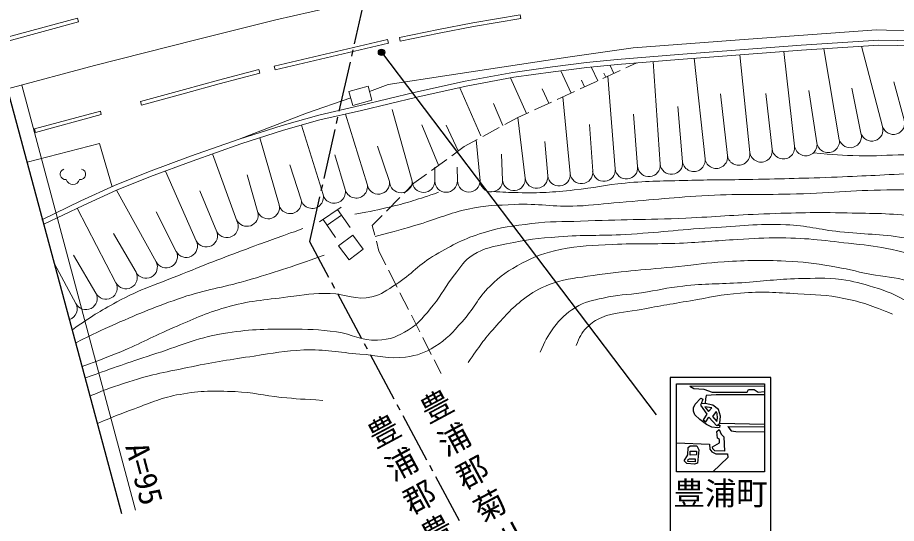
# Model space of a CAD drawing. Units: millimetres, scale not verified. Extents: x 40000 to 680000, y 20000 to 380000.
# Drawn here: x 77179 to 147150, y 242308 to 282556 of the extents above; entities that cross this region are included whole.
import ezdxf
from ezdxf.enums import TextEntityAlignment as Align

# ---------------------------------------------------------------- set-up
doc = ezdxf.new("R2010")
doc.units = ezdxf.units.MM
doc.header["$LTSCALE"] = 1000
doc.header["$PDMODE"] = 32
doc.header["$PDSIZE"] = 500
doc.linetypes.add('CHAIN', pattern=[18.5, 12, -1.5, 3.5, -1.5])
for name, color, linetype, lineweight in [('M-BMK', 2, 'CHAIN', 13), ('M-BMK-HTXT', 7, 'Continuous', 13), ('M-BMK-OTRS', 5, 'Continuous', 25), ('M-BMK-ROW', 30, 'Continuous', 25), ('M-STR-HTXT', 7, 'Continuous', 13), ('M-STR-STRC', 7, 'Continuous', 25), ('M-WORK', 1, 'Continuous', 13)]:
    doc.layers.add(name, color=color, linetype=linetype, lineweight=lineweight)
doc.styles.add('@ＭＳ ゴシック', font='')
doc.styles.add('ＭＳ ゴシック', font='')
doc.styles.get('@ＭＳ ゴシック').set_extended_font_data('@MS Gothic')
doc.styles.get('ＭＳ ゴシック').set_extended_font_data('MS Gothic')

msp = doc.modelspace()

# ---------------------------------------------------------------- linework, layer by layer
at = {"layer": 'M-BMK'}
for p, q in [((97738, 282385), (104784, 284000)), ((91370, 280787), (97738, 282385)), ((83298, 278735), (91370, 280787)), ((76373, 276874), (83298, 278735))]:
    msp.add_line(p, q, dxfattribs=at)
at = {"layer": 'M-BMK-OTRS'}
msp.add_line((85489, 243082), (76373, 276874), dxfattribs=at)
at = {"layer": 'M-BMK-ROW'}
for p, q in [((104784, 284000), (103985, 280472)), ((103874, 279984), (103764, 279497)), ((103653, 279009), (102769, 275108)), ((102659, 274620), (102548, 274133)), ((102438, 273645), (101554, 269744)), ((101444, 269256), (101333, 268769)), ((101223, 268281), (100423, 264752)), ((100423, 264752), (101945, 261915)), ((102182, 261474), (102418, 261034)), ((102655, 260593), (104545, 257068)), ((104782, 256628), (105018, 256187)), ((105255, 255747), (107146, 252222)), ((107382, 251781), (107618, 251341)), ((107855, 250900), (109746, 247375)), ((109982, 246935), (110218, 246494)), ((110455, 246053), (112346, 242529))]:
    msp.add_line(p, q, dxfattribs=at)
at = {"layer": 'M-STR-HTXT'}
msp.add_line((77527, 277184), (86558, 243369), dxfattribs=at)
at = {"layer": 'M-STR-STRC'}
for p, q in [((106156, 279797), (128009, 250943)), ((137144, 253921), (129144, 253921)), ((129144, 253921), (129144, 238921)), ((129644, 246421), (129644, 253421)), ((129644, 253421), (136644, 253421)), ((136644, 253421), (136644, 246421)), ((137144, 238921), (137144, 253921)), ((130715, 253225), (136644, 253243)), ((130715, 253225), (131017, 253030)), ((131017, 253030), (131816, 252994)), ((131816, 252994), (132491, 252763)), ((132491, 252763), (135262, 252746)), ((135262, 252746), (135368, 252959)), ((135368, 252959), (135830, 252959)), ((135830, 252959), (136132, 252746)), ((136132, 252746), (136644, 252799)), ((131133, 251804), (131591, 252278)), ((131591, 252278), (131741, 252183)), ((131741, 252183), (131609, 251822)), ((131940, 252231), (131917, 251846)), ((132011, 252497), (131940, 252231)), ((132811, 252533), (132011, 252497)), ((136644, 252550), (132811, 252533)), ((130999, 251497), (131133, 251804)), ((130999, 251236), (130999, 251497)), ((131110, 250944), (130999, 251236)), ((131609, 251822), (131538, 251716)), ((131538, 251716), (132047, 250993)), ((131917, 251846), (131609, 251822)), ((131905, 251597), (132177, 251206)), ((132450, 251502), (131905, 251597)), ((132532, 251704), (131917, 251846)), ((132177, 251206), (132450, 251502)), ((132793, 251206), (132509, 250828)), ((132994, 251360), (132532, 251704)), ((132876, 251041), (132793, 251206)), ((133136, 250851), (132994, 251360)), ((131488, 250589), (131110, 250944)), ((132025, 250170), (131488, 250589)), ((132047, 250993), (131763, 250543)), ((131763, 250543), (131976, 250389)), ((131976, 250389), (132225, 250768)), ((132225, 250768), (132864, 250082)), ((132509, 250828), (132864, 250413)), ((132864, 250413), (132899, 250674)), ((132899, 250674), (132876, 251041)), ((133101, 250283), (133136, 250851)), ((132459, 249957), (132025, 250170)), ((132894, 249918), (132459, 249957)), ((132864, 250082), (133101, 250283)), ((133059, 249949), (132894, 249918)), ((132930, 250138), (133099, 250115)), ((133099, 250115), (133059, 249949)), ((133101, 250283), (136644, 250206)), ((133734, 250011), (136644, 249993)), ((133734, 250011), (134001, 249673)), ((132845, 249631), (133043, 249773)), ((132916, 249094), (132845, 249631)), ((133043, 249773), (133208, 249410)), ((133208, 249410), (133421, 249204)), ((133421, 249204), (133469, 248060)), ((134001, 249673), (134374, 249620)), ((134374, 249620), (136644, 249602)), ((129644, 248712), (132274, 248606)), ((130564, 248352), (130730, 248486)), ((130730, 248486), (131266, 248470)), ((131266, 248470), (131424, 248170)), ((132274, 248606), (132301, 248206)), ((132514, 248399), (133066, 248731)), ((132537, 248241), (132514, 248399)), ((133074, 248983), (132916, 249094)), ((133066, 248731), (133074, 248983)), ((130248, 247278), (130548, 247768)), ((130548, 247768), (130564, 248352)), ((130738, 247728), (130730, 248068)), ((130730, 248068), (131227, 248052)), ((131227, 247752), (130738, 247728)), ((131227, 248052), (131227, 247752)), ((131424, 248170), (131314, 247113)), ((132301, 248206), (132460, 247993)), ((132460, 247993), (132762, 247851)), ((132687, 248091), (132537, 248241)), ((133469, 248060), (132687, 248091)), ((132762, 247851), (133704, 247851)), ((133704, 247851), (133721, 247549)), ((130453, 247065), (130248, 247278)), ((131069, 247026), (130453, 247065)), ((130556, 247223), (130564, 247389)), ((131124, 247207), (130556, 247223)), ((130564, 247389), (130667, 247460)), ((130667, 247460), (131124, 247444)), ((131314, 247113), (131069, 247026)), ((131124, 247444), (131124, 247207)), ((133721, 247549), (132531, 246421)), ((136644, 246421), (129644, 246421))]:
    msp.add_line(p, q, dxfattribs=at)
for radius in [250, 200, 150, 100, 50, 20]:
    msp.add_circle((106156, 279797), radius, dxfattribs=at)
msp.add_point((106156, 279797), dxfattribs=at)
at = {"layer": 'M-WORK'}
for p, q in [((117186, 282783), (113417, 282143)), ((117186, 282783), (117236, 282487)), ((76354, 280991), (81949, 282501)), ((76391, 280690), (82027, 282211)), ((81949, 282501), (82027, 282211)), ((113417, 282143), (110695, 281609)), ((117236, 282487), (113471, 281847)), ((110695, 281609), (107585, 280969)), ((110754, 281315), (107646, 280675)), ((113471, 281847), (110754, 281315)), ((135382, 280834), (145559, 281580)), ((145559, 281580), (154457, 281314)), ((106636, 280807), (97614, 278694)), ((106636, 280807), (106704, 280515)), ((107646, 280675), (107585, 280969)), ((126191, 280142), (135382, 280834)), ((139567, 280351), (145740, 280761)), ((145740, 280761), (149966, 280681)), ((106704, 280515), (97682, 278402)), ((120996, 279396), (126191, 280142)), ((129795, 279623), (139567, 280351)), ((129827, 279224), (139595, 279952)), ((139595, 279952), (145749, 280361)), ((142604, 272838), (141362, 280069)), ((146046, 273892), (144373, 280269)), ((145749, 280361), (149959, 280281)), ((111538, 277984), (120996, 279396)), ((122466, 278982), (124907, 279214)), ((124907, 279214), (129795, 279623)), ((124943, 278815), (129827, 279224)), ((131910, 271326), (131055, 279315)), ((135474, 271830), (134682, 279586)), ((139039, 272334), (138174, 279846)), ((97682, 278402), (97614, 278694)), ((116619, 278198), (119757, 278644)), ((119757, 278644), (122466, 278982)), ((119810, 278247), (122510, 278585)), ((122510, 278585), (124943, 278815)), ((123373, 277523), (122885, 278588)), ((124654, 278110), (124360, 278751)), ((125605, 278546), (126472, 278943)), ((128337, 270889), (127771, 279052)), ((96398, 278426), (93165, 277573)), ((96474, 278135), (93242, 277283)), ((96398, 278426), (96474, 278135)), ((106693, 277241), (111538, 277984)), ((112821, 277485), (116619, 278198)), ((112901, 277093), (116684, 277803)), ((116684, 277803), (119810, 278247)), ((121244, 276548), (120434, 278316)), ((123786, 277713), (125150, 278338)), ((124013, 277817), (123867, 278137)), ((124756, 270519), (124167, 277887)), ((93165, 277573), (90464, 276844)), ((93242, 277283), (90542, 276555)), ((105081, 277107), (103553, 276680)), ((105390, 275997), (105081, 277107)), ((105198, 276688), (106693, 277241)), ((108869, 276612), (112821, 277485)), ((108958, 276222), (112901, 277093)), ((117708, 274928), (116414, 277751)), ((121968, 276880), (123332, 277505)), ((122308, 277036), (122064, 277568)), ((147767, 274419), (146939, 277451)), ((90464, 276844), (86964, 275885)), ((90542, 276555), (87044, 275596)), ((103553, 276680), (103863, 275571)), ((104462, 275564), (108869, 276612)), ((114055, 273155), (112385, 276972)), ((119476, 275738), (118932, 276896)), ((120150, 276047), (121514, 276671)), ((133692, 271578), (133139, 276492)), ((137257, 272082), (136762, 276519)), ((140821, 272586), (140172, 276759)), ((144325, 273365), (143609, 276945)), ((87044, 275596), (86964, 275885)), ((100170, 274952), (103699, 276158)), ((103863, 275571), (105390, 275997)), ((104554, 275174), (108958, 276222)), ((115823, 273965), (115078, 275724)), ((118332, 275214), (119695, 275838)), ((121175, 270149), (120587, 276247)), ((83768, 275122), (78529, 273701)), ((83768, 275122), (83847, 274832)), ((101151, 274798), (104462, 275564)), ((101250, 274411), (104554, 275174)), ((108599, 269532), (106999, 275242)), ((117010, 274608), (117877, 275005)), ((130128, 271074), (129737, 275482)), ((83847, 274832), (78607, 273411)), ((94818, 272890), (100170, 274952)), ((98240, 273977), (101151, 274798)), ((98355, 273594), (101250, 274411)), ((105013, 269300), (103298, 274884)), ((115971, 274045), (117010, 274608)), ((117594, 269778), (117010, 274608)), ((126547, 270704), (126220, 274882)), ((78607, 273411), (78529, 273701)), ((94818, 272890), (98240, 273977)), ((94945, 272510), (98355, 273594)), ((101508, 268475), (99780, 273996)), ((110695, 270802), (109358, 274031)), ((112266, 271949), (111313, 273996)), ((114212, 273092), (115531, 273806)), ((122966, 270334), (122704, 274043)), ((90955, 271519), (94818, 272890)), ((98004, 267650), (96479, 272998)), ((77947, 271042), (83702, 272546)), ((83702, 272546), (84702, 269096)), ((91091, 271143), (94945, 272510)), ((106800, 269516), (105840, 272325)), ((111745, 271569), (112734, 272290)), ((112734, 272290), (113773, 272853)), ((113999, 269578), (113703, 272816)), ((119385, 269964), (119147, 272685)), ((87608, 270273), (90955, 271519)), ((94635, 266374), (92703, 271715)), ((103260, 268888), (102444, 271646)), ((115799, 269593), (115711, 271686)), ((87752, 269900), (91091, 271143)), ((99756, 268062), (98847, 270846)), ((110130, 270389), (111342, 271274)), ((84896, 269184), (87608, 270273)), ((91401, 264787), (88946, 270344)), ((108738, 269373), (109726, 270095)), ((110399, 269547), (110390, 270647)), ((112199, 269563), (112190, 270663)), ((85053, 268816), (87752, 269900)), ((96317, 267053), (95450, 270047)), ((82219, 267971), (84896, 269184)), ((82389, 267609), (85053, 268816)), ((88207, 263125), (85053, 268816)), ((93055, 265513), (91694, 268768)), ((107958, 268584), (108738, 269373)), ((106552, 267161), (107607, 268228)), ((79104, 266467), (82219, 267971)), ((79278, 266107), (82389, 267609)), ((85014, 261463), (81921, 267383)), ((102946, 267482), (101215, 266294)), ((89804, 263956), (88217, 267090)), ((102975, 266822), (101820, 266030)), ((103647, 265841), (102658, 267284)), ((105421, 266016), (106201, 266806)), ((101503, 266492), (102493, 265049)), ((105619, 265240), (105421, 266016)), ((86611, 262294), (84821, 265372)), ((102743, 264405), (103862, 265240)), ((103862, 265240), (104695, 264124)), ((105941, 263978), (105743, 264755)), ((103576, 263289), (102743, 264405)), ((104695, 264124), (103576, 263289)), ((106493, 262892), (105941, 263978)), ((83417, 260632), (81624, 263653)), ((81821, 259801), (80124, 262971)), ((107399, 261109), (106719, 262446)), ((108305, 259326), (107625, 260663)), ((109211, 257543), (108531, 258880)), ((110117, 255760), (109437, 257097)), ((110896, 254228), (110344, 255314))]:
    msp.add_line(p, q, dxfattribs=at)
for centre, radius, start, end in [((146906, 274156), 900, 197.02632, 17.02632), ((145185, 273629), 900, 197.02632, 17.02632), ((143464, 273102), 900, 197.02632, 17.02632), ((138148, 272208), 900, 188.0503, 8.0503), ((139930, 272460), 900, 188.0503, 8.0503), ((141712, 272712), 900, 188.0503, 8.0503), ((132801, 271452), 900, 188.0503, 8.0503), ((134583, 271704), 900, 188.0503, 8.0503), ((136366, 271956), 900, 188.0503, 8.0503), ((127442, 270796), 900, 185.89939, 5.89939), ((129232, 270981), 900, 185.89939, 5.89939), ((131019, 271200), 900, 188.0503, 8.0503), ((81000, 270099), 429, 108.61837, 276.79955), ((82172, 270093), 423, 262.70793, 77.42011), ((120280, 270056), 900, 185.89939, 5.89939), ((122071, 270241), 900, 185.89939, 5.89939), ((123861, 270426), 900, 185.89939, 5.89939), ((125652, 270611), 900, 185.89939, 5.89939), ((81585, 269834), 557, 196.71995, 343.28005), ((105906, 269408), 900, 186.89526, 6.89526), ((107699, 269524), 900, 180.49079, 0.49079), ((109499, 269540), 900, 180.49079, 0.49079), ((111299, 269555), 900, 180.49079, 0.49079), ((113099, 269570), 900, 180.49079, 0.49079), ((114899, 269586), 900, 180.49079, 0.49079), ((116694, 269686), 900, 185.89939, 5.89939), ((118490, 269871), 900, 185.89939, 5.89939), ((102384, 268681), 900, 193.25374, 13.25374), ((104137, 269094), 900, 193.25374, 13.25374), ((98880, 267856), 900, 193.25374, 13.25374), ((100632, 268269), 900, 193.25374, 13.25374), ((97128, 267443), 900, 205.6945, 13.25374), ((95441, 266847), 900, 205.6945, 13.25374), ((93845, 265944), 900, 208.58345, 28.58345), ((92199, 265202), 900, 207.49595, 27.49595), ((90602, 264371), 900, 207.49595, 27.49595), ((89006, 263540), 900, 207.49595, 27.49595), ((87409, 262709), 900, 207.49595, 27.49595), ((85812, 261878), 900, 207.49595, 27.49595), ((84216, 261047), 900, 207.49595, 27.49595), ((82619, 260216), 900, 207.49595, 27.49595), ((81022, 259385), 900, 289.31704, 27.49595)]:
    msp.add_arc(centre, radius, start, end, dxfattribs=at)
for points, knots in [([(189315, 252804), (188738, 253231), (188536, 253351), (188009, 253656), (187016, 254231), (186346, 254321), (185292, 254775), (183743, 255442), (182898, 255866), (181349, 256533), (180064, 257087), (179358, 257434), (178046, 257919), (176746, 258398), (176007, 258651), (174662, 258984), (173283, 259325), (172472, 259341), (171092, 259677), (170104, 259918), (169523, 259995), (168588, 260396), (167873, 260703), (167473, 260907), (166857, 261382), (166163, 261916), (165843, 262311), (165311, 263007), (164729, 263769), (164578, 264316), (164006, 265085), (163354, 265961), (162959, 266438), (162168, 267190), (161458, 267863), (160987, 268159), (160196, 268735), (159511, 269234), (159115, 269502), (158385, 269934), (157836, 270258), (157544, 270484), (156946, 270706), (155825, 271123), (155144, 271214), (153962, 271399), (152560, 271618), (151758, 271630), (150339, 271665), (149341, 271690), (148781, 271655), (147782, 271639), (146377, 271615), (145590, 271532), (144185, 271559), (142753, 271586), (142260, 271631), (140525, 271784)], [0, 0, 0, 0, 1, 1, 1, 2, 2, 2, 3, 3, 3, 4, 4, 4, 5, 5, 5, 6, 6, 6, 7, 7, 7, 8, 8, 8, 9, 9, 9, 10, 10, 10, 11, 11, 11, 12, 12, 12, 13, 13, 13, 14, 14, 14, 15, 15, 15, 16, 16, 16, 17, 17, 17, 18, 18, 18, 19, 19, 19, 19]), ([(114951, 268724), (115930, 268648), (116213, 268644), (117023, 268626), (118772, 268586), (119757, 268660), (121498, 268839), (123086, 269002), (123958, 269244), (125548, 269390), (127491, 269568), (128588, 269542), (130539, 269603), (132376, 269660), (133407, 269635), (135245, 269674), (137875, 269729), (139348, 269757), (141976, 269851), (144426, 269939), (145797, 270029), (148246, 270136), (149897, 270208), (150825, 270444), (152473, 270313), (153852, 270204), (154640, 270138), (155972, 269763), (156889, 269504), (157387, 269269), (158209, 268786), (159493, 268030), (160066, 267367), (161087, 266282), (161810, 265513), (162168, 265025), (162703, 264115), (163149, 263355), (163186, 262815), (163662, 262072), (164159, 261296), (164396, 260768), (165154, 260243), (165893, 259731), (166429, 259649), (167285, 259373), (168527, 258971), (169259, 258868), (170535, 258591), (171873, 258301), (172659, 258309), (173981, 257952), (175480, 257546), (176295, 257228), (177746, 256673), (179826, 255878), (180888, 255181), (182967, 254382), (184049, 253967), (184414, 253825), (185756, 253370)], [0, 0, 0, 0, 1, 1, 1, 2, 2, 2, 3, 3, 3, 4, 4, 4, 5, 5, 5, 6, 6, 6, 7, 7, 7, 8, 8, 8, 9, 9, 9, 10, 10, 10, 11, 11, 11, 12, 12, 12, 13, 13, 13, 14, 14, 14, 15, 15, 15, 16, 16, 16, 17, 17, 17, 18, 18, 18, 19, 19, 19, 20, 20, 20, 20]), ([(105644, 265140), (107360, 265601), (107809, 265723), (109187, 266126), (110708, 266571), (111514, 266993), (113064, 267325), (114474, 267628), (115299, 267619), (116740, 267685), (118690, 267773), (119785, 267480), (121735, 267565), (123065, 267623), (123805, 267737), (125132, 267845), (127879, 268067), (129413, 268253), (132165, 268404), (134908, 268555), (136452, 268439), (139198, 268524), (142227, 268618), (143920, 268849), (146951, 268844), (148685, 268840), (149680, 268954), (151386, 268644), (152929, 268364), (153813, 268202), (155263, 267605), (156328, 267166), (156947, 266909), (157860, 266206), (158569, 265660), (158842, 265212), (159418, 264528), (160245, 263546), (160494, 262821), (161377, 261890), (162168, 261056), (162598, 260539), (163574, 259932), (164805, 259167), (165642, 259010), (167011, 258534), (168513, 258010), (169405, 257876), (170927, 257415), (172354, 256982), (172813, 256832), (174564, 256256)], [0, 0, 0, 0, 1, 1, 1, 2, 2, 2, 3, 3, 3, 4, 4, 4, 5, 5, 5, 6, 6, 6, 7, 7, 7, 8, 8, 8, 9, 9, 9, 10, 10, 10, 11, 11, 11, 12, 12, 12, 13, 13, 13, 14, 14, 14, 15, 15, 15, 16, 16, 16, 17, 17, 17, 17]), ([(104022, 266921), (105393, 267158), (105784, 267238), (106899, 267507), (108403, 267869), (108912, 268057), (110691, 268652)], [0, 0, 0, 0, 1, 1, 1, 2, 2, 2, 2]), ([(82329, 254794), (83806, 255327), (84209, 255484), (85395, 255971), (87062, 256656), (87933, 257184), (89591, 257889), (91192, 258570), (92076, 259007), (93747, 259488), (95634, 260031), (96755, 260078), (98703, 260327), (100008, 260493), (100744, 260633), (102059, 260607), (103359, 260580), (104114, 260016), (105376, 260327), (106194, 260528), (106580, 260869), (107290, 261324), (108588, 262154), (109116, 262914), (110451, 263684), (111867, 264500), (112691, 264943), (114247, 265442), (115714, 265912), (116596, 265964), (118124, 266161), (119627, 266356), (120485, 266299), (122000, 266361), (125276, 266496), (127116, 266457), (130392, 266601), (132817, 266707), (134173, 266846), (136599, 266934), (139189, 267027), (140642, 267077), (143233, 267014), (145368, 266962), (146577, 267008), (148694, 266721), (150031, 266539), (150822, 266522), (152077, 266028), (153197, 265588), (153739, 265147), (154741, 264483), (155958, 263676), (156619, 263184), (157725, 262232), (158930, 261195), (159319, 260757), (160602, 259354)], [0, 0, 0, 0, 1, 1, 1, 2, 2, 2, 3, 3, 3, 4, 4, 4, 5, 5, 5, 6, 6, 6, 7, 7, 7, 8, 8, 8, 9, 9, 9, 10, 10, 10, 11, 11, 11, 12, 12, 12, 13, 13, 13, 14, 14, 14, 15, 15, 15, 16, 16, 16, 17, 17, 17, 18, 18, 18, 19, 19, 19, 19]), ([(82576, 253879), (85112, 254794), (85789, 255036), (87870, 255710), (90072, 256424), (91264, 257026), (93545, 257416), (95591, 257764), (96771, 257763), (98846, 257762), (100306, 257761), (101132, 257756), (102576, 257549), (103859, 257365), (104532, 256811), (105826, 256883), (106845, 256939), (107443, 257161), (108304, 257709), (109222, 258293), (109580, 258842), (110275, 259680), (111005, 260560), (111240, 261185), (111954, 262078), (112487, 262745), (112723, 263220), (113446, 263676), (114372, 264261), (115039, 264324), (116110, 264555), (117701, 264899), (118616, 264992), (120239, 265115), (122316, 265271), (123488, 265185), (125567, 265301), (128235, 265450), (129720, 265677), (132387, 265834), (134716, 265971), (136024, 266176), (138355, 266074), (140043, 266000), (140964, 265693), (142644, 265514), (144639, 265302), (145777, 265350), (147759, 265035), (148468, 264922), (148714, 264889), (149570, 264715)], [0, 0, 0, 0, 1, 1, 1, 2, 2, 2, 3, 3, 3, 4, 4, 4, 5, 5, 5, 6, 6, 6, 7, 7, 7, 8, 8, 8, 9, 9, 9, 10, 10, 10, 11, 11, 11, 12, 12, 12, 13, 13, 13, 14, 14, 14, 15, 15, 15, 16, 16, 16, 17, 17, 17, 17]), ([(81540, 257721), (83132, 258827), (83647, 259148), (85076, 259927), (87028, 260992), (88251, 261327), (90311, 262165), (92434, 263029), (93635, 263488), (95785, 264283), (97388, 264876), (97905, 265062), (99901, 265762)], [0, 0, 0, 0, 1, 1, 1, 2, 2, 2, 3, 3, 3, 4, 4, 4, 4]), ([(82959, 252460), (84385, 253037), (84815, 253186), (86031, 253576), (87946, 254190), (89070, 254367), (91039, 254775), (92973, 255175), (94068, 255340), (96021, 255627), (97556, 255853), (98414, 256047), (99964, 256107), (101715, 256174), (102691, 255908), (104440, 255787), (105855, 255689), (106657, 255359), (108063, 255547), (109025, 255676), (109579, 255867), (110407, 256373), (111381, 256969), (111788, 257508), (112565, 258345), (113518, 259371), (113776, 260188), (114776, 261169), (115655, 262030), (116242, 262440), (117334, 263007), (118453, 263588), (119138, 263836), (120371, 264099), (121976, 264441), (122915, 264406), (124554, 264499), (126632, 264616), (127802, 264519), (129882, 264605), (131684, 264680), (132689, 264804), (134491, 264898), (135832, 264968), (136584, 265040), (137927, 265031), (140214, 265017), (141489, 264801), (143761, 264552), (144954, 264421), (145628, 264359), (146799, 264099), (148087, 263813), (148818, 263603), (149995, 263007), (150985, 262505), (151444, 262049), (152287, 261328), (153254, 260501), (153563, 260124), (154551, 258984)], [0, 0, 0, 0, 1, 1, 1, 2, 2, 2, 3, 3, 3, 4, 4, 4, 5, 5, 5, 6, 6, 6, 7, 7, 7, 8, 8, 8, 9, 9, 9, 10, 10, 10, 11, 11, 11, 12, 12, 12, 13, 13, 13, 14, 14, 14, 15, 15, 15, 16, 16, 16, 17, 17, 17, 18, 18, 18, 19, 19, 19, 20, 20, 20, 20]), ([(81818, 256689), (83303, 257427), (83719, 257616), (84956, 258169), (87010, 259086), (88182, 259560), (90311, 260287), (92235, 260944), (93392, 261043), (95346, 261606), (97807, 262315), (98616, 262612), (101580, 263644)], [0, 0, 0, 0, 1, 1, 1, 2, 2, 2, 3, 3, 3, 4, 4, 4, 4]), ([(113050, 255107), (113978, 256455), (114267, 256879), (115181, 257904), (116077, 258910), (116575, 259502), (117659, 260302), (118423, 260865), (118916, 261120), (119816, 261421), (121022, 261824), (121756, 261843), (123013, 262034), (125651, 262434), (127153, 262475), (129807, 262753), (131222, 262901), (132011, 263029), (133430, 263126), (135340, 263257), (136419, 263269), (138332, 263179), (139754, 263112), (140550, 263008), (141955, 262779), (143172, 262582), (143835, 262376), (145045, 262140), (146249, 261905), (146961, 261935), (148136, 261581), (149100, 261290), (149634, 261071), (150507, 260568), (151345, 260086), (151646, 259834), (152505, 259103)], [0, 0, 0, 0, 1, 1, 1, 2, 2, 2, 3, 3, 3, 4, 4, 4, 5, 5, 5, 6, 6, 6, 7, 7, 7, 8, 8, 8, 9, 9, 9, 10, 10, 10, 11, 11, 11, 12, 12, 12, 12]), ([(118794, 255923), (119179, 256829), (119336, 257178), (119860, 257868), (120421, 258606), (120807, 258998), (121591, 259493), (122362, 259979), (122915, 260031), (123803, 260239), (124979, 260514), (125671, 260487), (126866, 260665), (128149, 260855), (128854, 261057), (130143, 261198), (131967, 261396), (133001, 261347), (134832, 261464), (136602, 261577), (137588, 261750), (139361, 261784), (140693, 261809), (141449, 261875), (142771, 261704), (143787, 261572), (144348, 261418), (145328, 261118), (146447, 260775), (147070, 260522), (148072, 259919), (148656, 259568), (148877, 259426), (149511, 258933)], [0, 0, 0, 0, 1, 1, 1, 2, 2, 2, 3, 3, 3, 4, 4, 4, 5, 5, 5, 6, 6, 6, 7, 7, 7, 8, 8, 8, 9, 9, 9, 10, 10, 10, 11, 11, 11, 11]), ([(121654, 256469), (121932, 257129), (122045, 257443), (122506, 257903), (122902, 258299), (123177, 258493), (123696, 258702), (124740, 259124), (125413, 259071), (126520, 259280), (128171, 259590), (129099, 259749), (130756, 260025), (132303, 260284), (133161, 260515), (134725, 260638), (136510, 260778), (137520, 260680), (139307, 260585), (140738, 260509), (141552, 260492), (142957, 260212), (144522, 259900), (145109, 259650), (146847, 258960)], [0, 0, 0, 0, 1, 1, 1, 2, 2, 2, 3, 3, 3, 4, 4, 4, 5, 5, 5, 6, 6, 6, 7, 7, 7, 8, 8, 8, 8]), ([(83552, 250260), (84937, 250852), (85327, 251012), (86488, 251434), (87883, 251941), (88650, 252318), (90111, 252579), (91803, 252882), (92789, 252855), (94507, 252793), (95942, 252741), (96726, 252477), (98156, 252340), (99455, 252215), (99887, 252188), (101487, 252100)], [0, 0, 0, 0, 1, 1, 1, 2, 2, 2, 3, 3, 3, 4, 4, 4, 5, 5, 5, 5])]:
    msp.add_open_spline(points, degree=3, knots=knots, dxfattribs=at)

# ---------------------------------------------------------------- texts
at = {"layer": 'M-BMK-HTXT', "char_height": 1833, "attachment_point": 5, "rotation": 298.212, "style": '@ＭＳ ゴシック'}
for s, insert in [('\\T1.2;豊浦郡菊川町', (114038, 244768)), ('\\T1.2;豊浦郡豊浦町', (109842, 242790))]:
    msp.add_mtext(s, dxfattribs=dict(at, insert=insert))
at = {"layer": 'M-STR-HTXT', "style": 'ＭＳ ゴシック'}
msp.add_text('A=95', height=1833, rotation=284.952, dxfattribs=at).set_placement((87272, 246253), align=Align.MIDDLE_CENTER)
at = {"layer": 'M-STR-STRC', "style": 'ＭＳ ゴシック'}
msp.add_text('豊浦町', height=1833, dxfattribs=at).set_placement((133147, 244698), align=Align.MIDDLE_CENTER)

doc.saveas('drawing.dxf')
